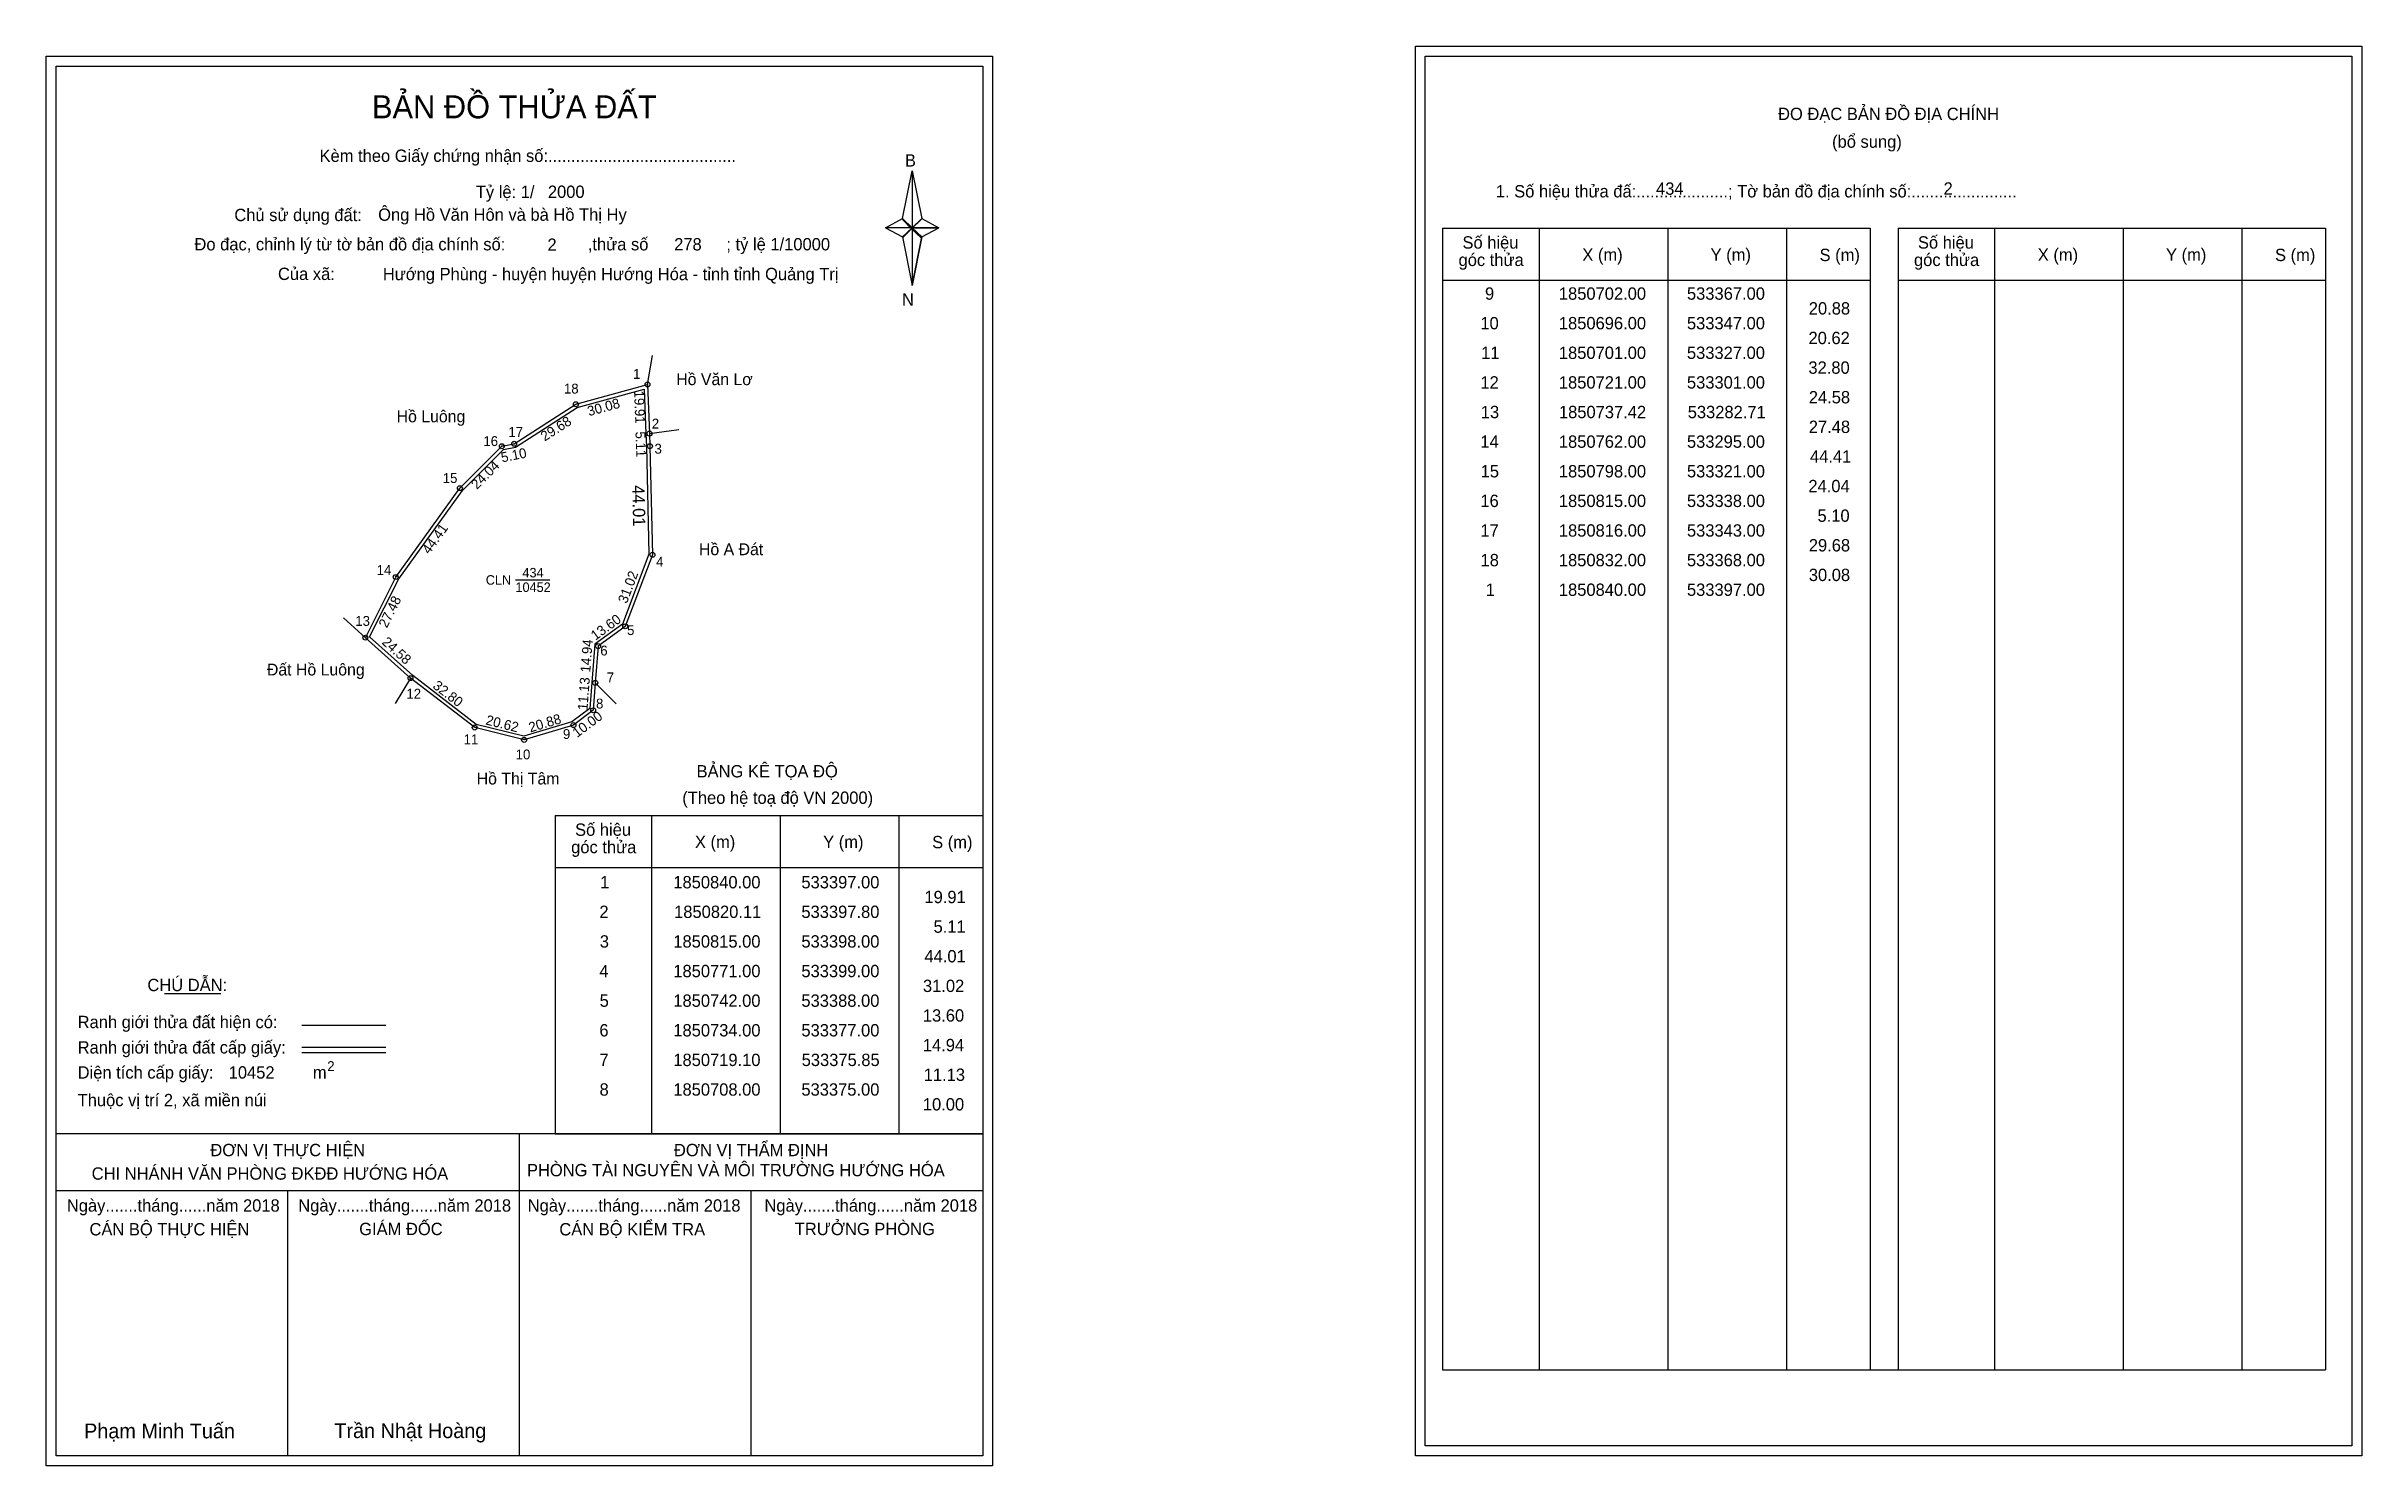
# Model space of a CAD drawing. Extents: x 533153 to 534091, y 1850402 to 1850977.
import ezdxf

# ---------------------------------------------------------------- set-up
doc = ezdxf.new("R2010")
doc.units = 0
for name, color, linetype in [('Level 1', 7, 'Continuous'), ('Level 10', 7, 'Continuous'), ('Level 11', 7, 'Continuous'), ('Level 13', 7, 'Continuous'), ('Level 27', 7, 'Continuous'), ('Level 3', 7, 'Continuous'), ('Level 49', 7, 'Continuous'), ('Level 53', 7, 'Continuous'), ('Level 55', 7, 'Continuous'), ('Level 6', 7, 'Continuous'), ('Level 60', 7, 'Continuous'), ('Level 63', 7, 'Continuous'), ('Level 9', 7, 'Continuous')]:
    doc.layers.add(name, color=color, linetype=linetype)

msp = doc.modelspace()

# ---------------------------------------------------------------- linework, layer by layer
at = {"layer": 'Level 1'}
for p, q in [((533712.09, 1850973.05), (533712.09, 1850973.05)), ((533157.45, 1850969.05), (533157.45, 1850969.05)), ((533500.29, 1850907.28), (533504.23, 1850926.56)), ((533504.23, 1850926.56), (533504.23, 1850903.51)), ((533504.23, 1850926.56), (533508.16, 1850907.28)), ((533493.4, 1850903.51), (533500.29, 1850907.28)), ((533500.29, 1850907.28), (533504.23, 1850903.51)), ((533503.93, 1850903.08), (533500.29, 1850906.84)), ((533507.87, 1850906.84), (533503.93, 1850903.08)), ((533503.93, 1850903.08), (533507.87, 1850906.84)), ((533508.16, 1850907.28), (533504.23, 1850903.51)), ((533504.23, 1850903.51), (533500.29, 1850899.83)), ((533503.93, 1850903.08), (533500.29, 1850899.4)), ((533500.29, 1850899.4), (533503.93, 1850903.08)), ((533500.29, 1850899.83), (533504.23, 1850880.12)), ((533507.87, 1850899.4), (533503.93, 1850903.08)), ((533504.23, 1850903.51), (533504.23, 1850880.12)), ((533504.23, 1850903.51), (533515.05, 1850903.51)), ((533504.23, 1850903.51), (533508.16, 1850899.83)), ((533508.16, 1850899.83), (533504.23, 1850880.12)), ((533508.16, 1850899.83), (533515.05, 1850903.51)), ((533719.16, 1850903.34), (533892.36, 1850903.34)), ((533758.34, 1850440.81), (533758.34, 1850903.34)), ((533810.48, 1850440.81), (533810.48, 1850903.34)), ((533858.43, 1850903.34), (533858.43, 1850440.81)), ((533892.36, 1850903.34), (533892.36, 1850440.81)), ((533903.67, 1850903.34), (534076.88, 1850903.34)), ((533942.85, 1850440.81), (533942.85, 1850903.34)), ((533995, 1850440.81), (533995, 1850903.34)), ((534042.94, 1850903.34), (534042.94, 1850440.81)), ((534076.88, 1850903.34), (534076.88, 1850440.81)), ((533719.16, 1850882.28), (533892.36, 1850882.28)), ((533903.67, 1850882.28), (534076.88, 1850882.28)), ((533359.64, 1850665.39), (533532.84, 1850665.39)), ((533398.82, 1850536.34), (533398.82, 1850665.39)), ((533450.96, 1850536.34), (533450.96, 1850665.39)), ((533498.9, 1850665.39), (533498.9, 1850536.34)), ((533359.64, 1850644.34), (533532.84, 1850644.34)), ((533201.28, 1850593.18), (533224.09, 1850593.18)), ((533257.01, 1850580.37), (533291.04, 1850580.37)), ((533257.01, 1850571.47), (533291.04, 1850571.47)), ((533257.01, 1850569.28), (533291.04, 1850569.28)), ((533371.1, 1850536.34), (533157.44, 1850536.34)), ((533532.84, 1850536.34), (533323.16, 1850536.34)), ((533345.14, 1850405.9), (533345.14, 1850536.34)), ((533359.64, 1850536.34), (533532.84, 1850536.34)), ((533532.84, 1850513.24), (533157.44, 1850513.24)), ((533251.29, 1850405.9), (533251.29, 1850513.24)), ((533438.99, 1850405.9), (533438.99, 1850513.24)), ((533719.16, 1850440.81), (534076.88, 1850440.81)), ((534087.49, 1850409.9), (534087.49, 1850409.9)), ((533532.84, 1850405.9), (533532.84, 1850405.9))]:
    msp.add_line(p, q, dxfattribs=at)
for points in [[(533500.29, 1850907.28), (533504.23, 1850926.56), (533504.23, 1850903.51)], [(533504.23, 1850903.51), (533508.16, 1850907.28), (533515.05, 1850903.51)], [(533493.4, 1850903.51), (533500.29, 1850899.83), (533504.23, 1850903.51)], [(533504.23, 1850903.51), (533504.23, 1850880.12), (533508.16, 1850899.83)]]:
    msp.add_lwpolyline(points, close=True, dxfattribs=at)
at = {"layer": 'Level 10'}
for points in [[(533301, 1850721), (533282.71, 1850737.42), (533295, 1850762), (533321, 1850798), (533338, 1850815), (533343, 1850816), (533368, 1850832), (533397, 1850840), (533397.8, 1850820.11), (533398, 1850815), (533399, 1850771), (533388, 1850742), (533377, 1850734), (533375.85, 1850719.1), (533375, 1850708), (533367, 1850702), (533347, 1850696), (533327, 1850701)], [(533301.9, 1850722.08), (533284.44, 1850737.75), (533296.2, 1850761.27), (533322.07, 1850797.09), (533338.69, 1850813.71), (533343.53, 1850814.68), (533368.58, 1850830.71), (533395.67, 1850838.18), (533396.4, 1850820.05), (533396.6, 1850814.96), (533397.59, 1850771.24), (533386.84, 1850742.89), (533375.65, 1850734.75), (533374.45, 1850719.21), (533373.65, 1850708.74), (533366.36, 1850703.27), (533346.97, 1850697.45), (533327.62, 1850702.29)]]:
    msp.add_lwpolyline(points, close=True, dxfattribs=at)
at = {"layer": 'Level 11'}
for centre in [(533397, 1850840), (533368, 1850832), (533397.8, 1850820.11), (533338, 1850815), (533343, 1850816), (533398, 1850815), (533321, 1850798), (533399, 1850771), (533295, 1850762), (533282.71, 1850737.42), (533388, 1850742), (533377, 1850734), (533301, 1850721), (533301, 1850721), (533375.85, 1850719.1), (533375, 1850708), (533327, 1850701), (533367, 1850702), (533347, 1850696)]:
    msp.add_circle(centre, 1, dxfattribs=at)
at = {"layer": 'Level 27'}
for p, q in [((533397, 1850840), (533399.06, 1850851.82)), ((533397.8, 1850820.11), (533409.69, 1850821.76)), ((533282.71, 1850737.42), (533273.78, 1850745.44)), ((533301, 1850721), (533294.74, 1850710.76)), ((533375.85, 1850719.1), (533384.34, 1850710.61))]:
    msp.add_line(p, q, dxfattribs=at)
at = {"layer": 'Level 3'}
for p, q in [((533719.16, 1850903.34), (533719.16, 1850440.81)), ((533903.67, 1850903.34), (533903.67, 1850440.81)), ((533359.64, 1850665.39), (533359.64, 1850536.34))]:
    msp.add_line(p, q, dxfattribs=at)
at = {"layer": 'Level 63'}
for points in [[(533153.44, 1850973.05), (533536.84, 1850973.05), (533536.84, 1850401.9), (533153.44, 1850401.9)], [(533708.1, 1850977.05), (534091.5, 1850977.05), (534091.5, 1850405.9), (533708.1, 1850405.9)], [(533712.1, 1850973.05), (534087.5, 1850973.05), (534087.5, 1850409.9), (533712.1, 1850409.9)], [(533157.44, 1850969.05), (533532.84, 1850969.05), (533532.84, 1850405.9), (533157.44, 1850405.9)]]:
    msp.add_lwpolyline(points, close=True, dxfattribs=at)
at = {"layer": 'Level 9'}
msp.add_line((533343.51, 1850760.81), (533357.48, 1850760.81), dxfattribs=at)

# ---------------------------------------------------------------- texts
at = {"layer": 'Level 1'}
for s, height, p in [('BẢN ĐỒ THỬA ĐẤT', 9.3313, (533285.38, 1850947.86)), ('ĐO ĐẠC BẢN ĐỒ ĐỊA CHÍNH', 5, (533855.05, 1850947.17)), ('Kèm theo Giấy chứng nhận số:.........................................', 5, (533264.14, 1850930.2)), ('(bổ sung)', 5, (533876.93, 1850935.93)), ('B', 5, (533501.31, 1850928.32)), ('1. Số hiệu thửa đấ:....................; Tờ bản đồ địa chính số:.......................', 5, (533740.71, 1850915.81)), ('Chủ sử dụng đất:', 5, (533229.62, 1850906.21)), ('Đo đạc, chỉnh lý từ tờ bản đồ địa chính số:                  ,thửa số                 ; tỷ lệ 1/10000', 5, (533213.46, 1850894.35)), ('Số hiệu', 5, (533727.19, 1850895.07)), ('Số hiệu', 5, (533911.71, 1850895.07)), ('Của xã:', 5, (533247.3, 1850882.35)), ('góc thửa', 5, (533725.6, 1850888.01)), ('X (m)', 5, (533775.75, 1850890.12)), ('Y (m)', 5, (533827.71, 1850890.12)), ('S (m)', 5, (533871.86, 1850890.02)), ('góc thửa', 5, (533910.12, 1850888.01)), ('X (m)', 5, (533960.27, 1850890.12)), ('Y (m)', 5, (534012.22, 1850890.12)), ('S (m)', 5, (534056.38, 1850890.02)), ('N', 5, (533500.11, 1850871.98)), ('BẢNG KÊ TỌA ĐỘ', 5, (533416.9, 1850680.8)), ('(Theo hệ toạ độ VN 2000)', 5, (533411.1, 1850670.08)), ('Số hiệu', 5, (533367.67, 1850657.13)), ('góc thửa', 5, (533366.08, 1850650.07)), ('X (m)', 5, (533416.23, 1850652.18)), ('Y (m)', 5, (533468.18, 1850652.18)), ('S (m)', 5, (533512.34, 1850652.08)), ('CHÚ DẪN:', 5, (533194.4, 1850594.19)), ('Ranh giới thửa đất hiện có:', 5, (533166.14, 1850579.19)), ('Ranh giới thửa đất cấp giấy:', 5, (533166.14, 1850568.91)), ('Diện tích cấp giấy:', 5, (533166.14, 1850558.75)), ('m', 5, (533261.45, 1850558.79)), ('2', 4, (533267.25, 1850561.81)), ('Thuộc vị trí 2, xã miền núi', 5, (533166.14, 1850547.55)), ('ĐƠN VỊ THỰC HIỆN', 5, (533219.91, 1850527.31)), ('ĐƠN VỊ THẨM ĐỊNH', 5, (533407.72, 1850527.31)), ('CHI NHÁNH VĂN PHÒNG ĐKĐĐ HƯỚNG HÓA', 5, (533171.83, 1850517.79)), ('PHÒNG TÀI NGUYÊN VÀ MÔI TRƯỜNG HƯỚNG HÓA', 5, (533348.17, 1850519.17)), ('Ngày.......tháng......năm 2018', 5, (533161.78, 1850504.84)), ('Ngày.......tháng......năm 2018', 5, (533255.52, 1850504.84)), ('Ngày.......tháng......năm 2018', 5, (533348.47, 1850504.84)), ('Ngày.......tháng......năm 2018', 5, (533444.39, 1850504.84)), ('CÁN BỘ THỰC HIỆN', 5, (533170.94, 1850495.21)), ('GIÁM ĐỐC', 5, (533280.21, 1850495.33)), ('CÁN BỘ KIỂM TRA', 5, (533361.29, 1850495.21)), ('TRƯỞNG PHÒNG', 5, (533456.67, 1850495.33)), ('Phạm Minh Tuấn', 6, (533168.76, 1850412.98)), ('Trần Nhật Hoàng', 6, (533270.15, 1850413.08))]:
    msp.add_text(s, height=height, dxfattribs=at).set_placement(p)
at = {"layer": 'Level 11'}
msp.add_text('Tỷ lệ: 1/', height=5, dxfattribs=at).set_placement((533327.46, 1850915.57))
at = {"layer": 'Level 13'}
for s, p in [('434', (533346.34, 1850761.84)), ('CLN', (533331.49, 1850758.89)), ('10452', (533343.52, 1850755.95))]:
    msp.add_text(s, height=3.84, dxfattribs=at).set_placement(p)
at = {"layer": 'Level 49'}
for s, height, rotation, p in [('30.08', 4, 15.42216, (533373.29, 1850827.13)), ('19.91', 4, 272.30326, (533391.56, 1850837.45)), ('29.68', 4, 32.61924, (533355.36, 1850816.86)), ('5.10', 4, 11.30993, (533338.09, 1850808.42)), ('5.11', 4, 272.24135, (533392.12, 1850820.9)), ('24.04', 4, 45, (533327.92, 1850797.26)), ('44.01', 5, 271.30195, (533390.83, 1850799.16)), ('44.41', 4, 54.16235, (533308.59, 1850770.95)), ('31.02', 4, 69.22775, (533388.63, 1850750.99)), ('27.48', 4, 63.43495, (533291.42, 1850741.06)), ('13.60', 4, 36.02737, (533375.89, 1850736.13)), ('24.58', 4, 318.08383, (533289.09, 1850735.19)), ('14.94', 4, 85.58659, (533373.8, 1850723.2)), ('32.80', 4, 322.43141, (533309.69, 1850717.26)), ('11.13', 4, 85.62103, (533372.67, 1850707.88)), ('20.62', 4, 345.96376, (533331.21, 1850702.29)), ('20.88', 4, 16.69924, (533349.57, 1850698.99)), ('10.00', 4, 36.8699, (533368.49, 1850696.75))]:
    msp.add_text(s, height=height, rotation=rotation, dxfattribs=at).set_placement(p)
at = {"layer": 'Level 53'}
for s, p in [('9', (533736.31, 1850874.36)), ('1850702.00', (533766.24, 1850874.36)), ('533367.00', (533818.13, 1850874.36)), ('20.88', (533867.5, 1850868.36)), ('10', (533734.44, 1850862.36)), ('1850696.00', (533766.24, 1850862.36)), ('533347.00', (533818.13, 1850862.36)), ('20.62', (533867.38, 1850856.36)), ('11', (533734.76, 1850850.36)), ('1850701.00', (533766.24, 1850850.36)), ('533327.00', (533818.13, 1850850.36)), ('32.80', (533867.34, 1850844.36)), ('12', (533734.46, 1850838.36)), ('1850721.00', (533766.24, 1850838.36)), ('533301.00', (533818.13, 1850838.36)), ('13', (533734.61, 1850826.36)), ('1850737.42', (533766.27, 1850826.36)), ('533282.71', (533818.45, 1850826.36)), ('24.58', (533867.5, 1850832.36)), ('27.48', (533867.5, 1850820.36)), ('14', (533734.43, 1850814.36)), ('1850762.00', (533766.24, 1850814.36)), ('533295.00', (533818.13, 1850814.36)), ('44.41', (533867.98, 1850808.36)), ('15', (533734.55, 1850802.36)), ('1850798.00', (533766.24, 1850802.36)), ('533321.00', (533818.13, 1850802.36)), ('16', (533734.45, 1850790.36)), ('1850815.00', (533766.24, 1850790.36)), ('533338.00', (533818.13, 1850790.36)), ('24.04', (533867.33, 1850796.36)), ('5.10', (533871.03, 1850784.36)), ('17', (533734.47, 1850778.36)), ('1850816.00', (533766.24, 1850778.36)), ('533343.00', (533818.13, 1850778.36)), ('29.68', (533867.5, 1850772.36)), ('18', (533734.51, 1850766.36)), ('1850832.00', (533766.24, 1850766.36)), ('533368.00', (533818.13, 1850766.36)), ('30.08', (533867.5, 1850760.36)), ('1', (533736.6, 1850754.36)), ('1850840.00', (533766.24, 1850754.36)), ('533397.00', (533818.13, 1850754.36)), ('1', (533377.83, 1850635.84)), ('1850840.00', (533407.47, 1850635.84)), ('533397.00', (533459.36, 1850635.84)), ('19.91', (533509.21, 1850629.84)), ('2', (533377.53, 1850623.84)), ('1850820.11', (533407.79, 1850623.84)), ('533397.80', (533459.36, 1850623.84)), ('3', (533377.69, 1850611.84)), ('1850815.00', (533407.47, 1850611.84)), ('533398.00', (533459.36, 1850611.84)), ('5.11', (533512.9, 1850617.84)), ('44.01', (533509.21, 1850605.84)), ('4', (533377.51, 1850599.84)), ('1850771.00', (533407.47, 1850599.84)), ('533399.00', (533459.36, 1850599.84)), ('31.02', (533508.61, 1850593.84)), ('5', (533377.62, 1850587.84)), ('1850742.00', (533407.47, 1850587.84)), ('533388.00', (533459.36, 1850587.84)), ('13.60', (533508.57, 1850581.84)), ('6', (533377.52, 1850575.84)), ('1850734.00', (533407.47, 1850575.84)), ('533377.00', (533459.36, 1850575.84)), ('7', (533377.54, 1850563.84)), ('1850719.10', (533407.47, 1850563.84)), ('533375.85', (533459.47, 1850563.84)), ('14.94', (533508.56, 1850569.84)), ('11.13', (533508.92, 1850557.84)), ('8', (533377.59, 1850551.84)), ('1850708.00', (533407.47, 1850551.84)), ('533375.00', (533459.36, 1850551.84)), ('10.00', (533508.57, 1850545.84))]:
    msp.add_text(s, height=5, dxfattribs=at).set_placement(p)
at = {"layer": 'Level 55'}
for s, height, p in [('427', 0.22, (533396.76, 1850839.78)), ('492', 0.22, (533396.76, 1850839.78)), ('427', 0.22, (533396.76, 1850839.78)), ('1', 0.8, (533396.78, 1850840)), ('18', 0.8, (533367.44, 1850832)), ('427', 0.22, (533367.76, 1850831.78)), ('427', 0.22, (533367.76, 1850831.78)), ('16', 0.8, (533337.43, 1850815)), ('427', 0.22, (533337.76, 1850814.78)), ('427', 0.22, (533337.76, 1850814.78)), ('17', 0.8, (533342.44, 1850816)), ('427', 0.22, (533342.76, 1850815.78)), ('427', 0.22, (533342.76, 1850815.78)), ('492', 0.22, (533397.56, 1850819.89)), ('2', 0.8, (533397.53, 1850820.11)), ('493', 0.22, (533397.57, 1850819.89)), ('493', 0.22, (533397.77, 1850814.78)), ('3', 0.8, (533397.75, 1850815)), ('15', 0.8, (533320.45, 1850798)), ('427', 0.22, (533320.76, 1850797.78)), ('427', 0.22, (533320.76, 1850797.78)), ('4', 0.8, (533398.72, 1850771)), ('493', 0.22, (533398.77, 1850770.78)), ('14', 0.8, (533294.43, 1850762)), ('427', 0.22, (533294.76, 1850761.78)), ('427', 0.22, (533294.76, 1850761.78)), ('13', 0.8, (533282.17, 1850737.42)), ('427', 0.22, (533282.47, 1850737.2)), ('427', 0.22, (533282.47, 1850737.2)), ('0', 0.22, (533282.63, 1850737.2)), ('0', 0.22, (533282.63, 1850737.2)), ('493', 0.22, (533387.77, 1850741.78)), ('5', 0.8, (533387.74, 1850742)), ('6', 0.8, (533376.73, 1850734)), ('493', 0.22, (533376.77, 1850733.78)), ('12', 0.8, (533300.43, 1850721)), ('0', 0.22, (533300.92, 1850720.78)), ('0', 0.22, (533300.92, 1850720.78)), ('493', 0.22, (533375.62, 1850718.88)), ('7', 0.8, (533375.58, 1850719.1)), ('0', 0.22, (533375.77, 1850718.88)), ('8', 0.8, (533374.74, 1850708)), ('11', 0.8, (533326.48, 1850701)), ('9', 0.8, (533366.73, 1850702)), ('0', 0.22, (533374.92, 1850707.78)), ('10', 0.8, (533346.43, 1850696))]:
    msp.add_text(s, height=height, dxfattribs=at).set_placement(p)
at = {"layer": 'Level 6'}
for s, p in [('2000', (533356.65, 1850915.61)), ('434', (533805.61, 1850916.89)), ('2', (533922.1, 1850916.93)), ('Ông Hồ Văn Hôn và bà Hồ Thị Hy', (533287.89, 1850906.35)), ('2', (533356.49, 1850894.17)), ('278', (533407.81, 1850894.33)), (' Hướng Phùng - huyện huyện Hướng Hóa - tỉnh tỉnh Quảng Trị', (533287.92, 1850882.27)), ('10452', (533227.33, 1850558.76))]:
    msp.add_text(s, height=5, dxfattribs=at).set_placement(p)
at = {"layer": 'Level 60'}
for s, p in [('Hồ Văn Lơ', (533408.65, 1850839.74)), ('Hồ Luông', (533295.37, 1850824.71)), ('Hồ A Đát', (533417.86, 1850770.85)), ('Đất Hồ Luông', (533242.82, 1850722.1)), ('Hồ Thị Tâm', (533327.81, 1850677.94))]:
    msp.add_text(s, height=4.8, dxfattribs=at).set_placement(p)
at = {"layer": 'Level 9'}
for s, p in [('18', (533363.16, 1850836.35)), ('1', (533391.15, 1850842.3)), ('17', (533340.64, 1850818.77)), ('2', (533398.76, 1850822.16)), ('16', (533330.51, 1850815.06)), ('3', (533399.86, 1850811.98)), ('15', (533314.06, 1850800.11)), ('14', (533287.25, 1850762.82)), ('4', (533400.49, 1850766.18)), ('13', (533278.62, 1850742.21)), ('5', (533388.73, 1850738.48)), ('6', (533377.88, 1850730.2)), ('7', (533380.51, 1850719.32)), ('12', (533299.33, 1850712.71)), ('8', (533376.15, 1850708.72)), ('9', (533362.75, 1850696.37)), ('11', (533322.51, 1850694.22)), ('10', (533343.59, 1850688.1))]:
    msp.add_text(s, height=4, dxfattribs=at).set_placement(p)

doc.saveas('drawing.dxf')
